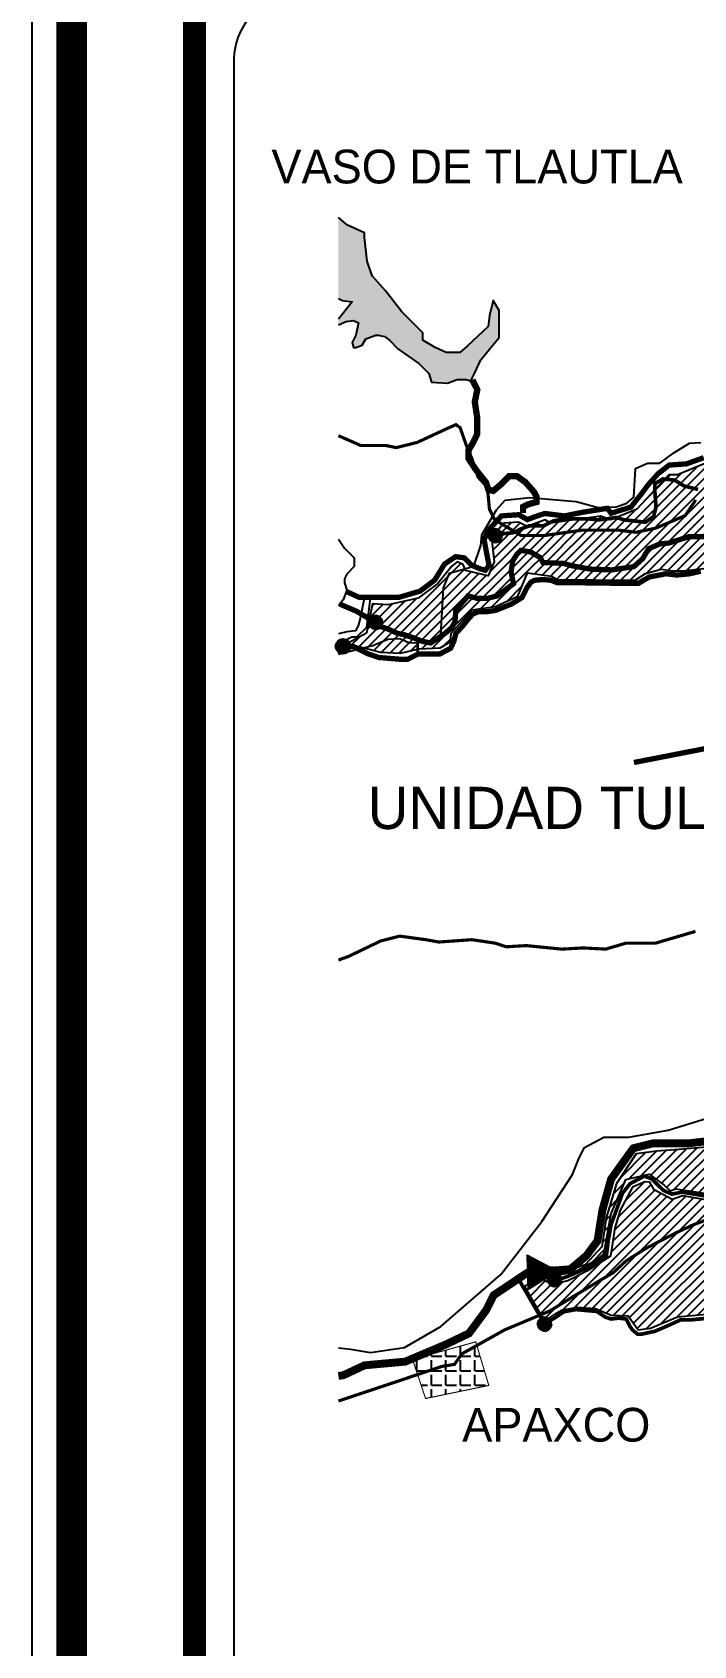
# Model space of a CAD drawing. Header units: millimetres. Extents: x 466933 to 471722, y 2222002 to 2227696.
# Drawn here: x 466933.2 to 467105.6, y 2222406.2 to 2222826.9 of the extents above; entities that cross this region are included whole.
import ezdxf

# ---------------------------------------------------------------- set-up
doc = ezdxf.new("R2010")
doc.units = ezdxf.units.MM
doc.header["$MEASUREMENT"] = 0
doc.layers.add('CROQUIS', color=7, linetype='Continuous')
doc.layers.add('ediplan', color=7, linetype='Continuous')
doc.linetypes.add('TRACKS', pattern='A,0.15,[130,ltypeshp.shx,S=0.25,R=0,X=0,Y=0],0.15', length=0.3)
pattern_1 = [(45, (467441.8328, 2222504.3395), (-1.21534, 1.21534), [])]

msp = doc.modelspace()

# ---------------------------------------------------------------- hatches: boundary and pattern name
at = {"layer": 'CROQUIS', "linetype": 'Continuous'}
h = msp.add_hatch(dxfattribs=at)
h.set_pattern_fill('ANSI31', color=252, scale=13.706025, style=0)
h.set_pattern_definition([(45, (467440.5273, 2222504.853), (-1.211453, 1.211453), [])])
h.paths.add_polyline_path([(467259.37, 2222665.49), (467249.73, 2222662.29), (467243.77, 2222658.62), (467246.98, 2222649.91), (467247.9, 2222646.71), (467256.61, 2222643.96), (467263.03, 2222645.33), (467266.7, 2222649.46), (467268.08, 2222656.33), (467266.24, 2222662.29), (467261.2, 2222665.49)], flags=16)
h.paths.add_polyline_path([(467256.05, 2222606.94), (467259.88, 2222609.87), (467263.26, 2222609.65), (467270.93, 2222607.85), (467278.14, 2222608.07), (467279.99, 2222620.33), (467282.25, 2222621), (467289.23, 2222620.78), (467292.16, 2222622.13), (467295.32, 2222621.45), (467295.09, 2222640.37), (467295.32, 2222645.54), (467297.8, 2222652.3), (467300.73, 2222652.75), (467306.14, 2222650.27), (467309.97, 2222652.07), (467313.16, 2222656.96), (467314.96, 2222664.16), (467316.31, 2222671.37), (467312.03, 2222685.1), (467307.53, 2222693.21), (467323.53, 2222692.08), (467330.29, 2222684.88), (467345.61, 2222672.27), (467347.19, 2222674.3), (467347.19, 2222677.22), (467348.77, 2222680.6), (467346.96, 2222685.33), (467344.93, 2222688.26), (467341.55, 2222692.53), (467341.33, 2222696.94), (467341.33, 2222704.37), (467340.66, 2222710.45), (467338.63, 2222715.63), (467336.15, 2222719.01), (467336.6, 2222722.84), (467338.63, 2222730.72), (467370.4, 2222767.87), (467372.47, 2222772.05), (467372.24, 2222780.83), (467370.21, 2222782.41), (467349.93, 2222781.28), (467341.37, 2222788.71), (467332.8, 2222787.36), (467326.49, 2222787.36), (467319.51, 2222785.79), (467311.62, 2222786.24), (467308.24, 2222784.43), (467316.13, 2222776.55), (467314.78, 2222764.85), (467300.58, 2222747.06), (467293.51, 2222748.32), (467293.28, 2222749.9), (467283.14, 2222749.22), (467274.35, 2222746.97), (467272.32, 2222747.87), (467266.69, 2222746.52), (467253.62, 2222746.29), (467247.76, 2222743.37), (467244.83, 2222731.88), (467241.45, 2222726.25), (467237.26, 2222727.73), (467235.68, 2222728.63), (467229.82, 2222728.4), (467221.49, 2222728.18), (467218.56, 2222730.43), (467218.78, 2222733.58), (467218.56, 2222736.29), (467217.66, 2222737.64), (467214.28, 2222738.31), (467208.87, 2222735.61), (467202.56, 2222732.01), (467198.73, 2222728.86), (467196.47, 2222729.08), (467192.87, 2222726.6), (467185.2, 2222730.66), (467183.18, 2222730.21), (467182.73, 2222729.31), (467178.22, 2222725.03), (467175.96, 2222723.45), (467173.94, 2222722.78), (467173.49, 2222720.3), (467169.2, 2222720.07), (467166.73, 2222721.65), (467164.92, 2222723.45), (467164.25, 2222724.13), (467162.67, 2222723.45), (467159.51, 2222720.75), (467156.36, 2222714.44), (467151.42, 2222716.67), (467153.45, 2222720.72), (467152.32, 2222721.62), (467148.04, 2222720.95), (467138.35, 2222718.92), (467131.82, 2222720.5), (467126.41, 2222720.5), (467124.38, 2222722.07), (467117.39, 2222718.7), (467115.14, 2222717.12), (467101.39, 2222711.49), (467099.14, 2222711.49), (467090.8, 2222702.49), (467084.04, 2222699.78), (467081.34, 2222700.68), (467068.27, 2222698.88), (467066.92, 2222699.78), (467062.18, 2222697.98), (467059.93, 2222699.11), (467056.1, 2222698.88), (467052.94, 2222695.06), (467053.62, 2222688.75), (467052.04, 2222685.15), (467046.18, 2222686.5), (467045.51, 2222688.08), (467043.93, 2222688.75), (467042.58, 2222687.63), (467038.97, 2222683.12), (467033.79, 2222679.29), (467025.99, 2222677.62), (467021.93, 2222677.85), (467020.36, 2222670.19), (467015.4, 2222667.49), (467023.96, 2222665.24), (467029.15, 2222665.01), (467034.1, 2222666.14), (467039.51, 2222666.36), (467042.22, 2222667.94), (467042.44, 2222670.19), (467047.85, 2222676.27), (467053.94, 2222677.17), (467059.79, 2222679.87), (467062.27, 2222685.95), (467068.58, 2222685.05), (467069.94, 2222684.15), (467090.38, 2222683.98), (467093.09, 2222685.78), (467097.15, 2222686.9), (467100.07, 2222686.45), (467102.78, 2222686.45), (467116.98, 2222688.03), (467121.26, 2222686.45), (467130.5, 2222672.72), (467139.74, 2222655.61), (467146.5, 2222652.45), (467157.54, 2222649.98), (467161.24, 2222640.58), (467160.34, 2222635.4), (467160.12, 2222628.87), (467163.27, 2222608.83), (467166.6, 2222606.75), (467210.65, 2222651.23), (467213.2, 2222648.99), (467214.78, 2222646.83), (467218.26, 2222642.92), (467220.66, 2222640.79), (467221.86, 2222637.73), (467224.08, 2222634.8), (467227.22, 2222630.32), (467231.26, 2222622.25), (467236.19, 2222617.92), (467242.47, 2222610.96), (467243.88, 2222609.45), (467248.68, 2222605.76), (467250.9, 2222603.29), (467252.62, 2222601.72)])
msp.add_hatch(color=130, dxfattribs=at).paths.add_polyline_path([(467018.23, 2222751.1), (467017.59, 2222747.88), (467016.62, 2222745.95), (467016.95, 2222744.66), (467017.59, 2222744.66), (467019.2, 2222745.31), (467020.17, 2222746.92), (467022.75, 2222747.88), (467023.39, 2222747.88), (467025, 2222747.56), (467026.29, 2222746.6), (467028.54, 2222744.34), (467034.02, 2222740.48), (467036.6, 2222737.9), (467037.24, 2222735.65), (467041.43, 2222735.33), (467044.01, 2222736.3), (467046.26, 2222736.3), (467047.55, 2222735.97), (467048.52, 2222737.9), (467050.13, 2222741.45), (467052.71, 2222744.66), (467054.96, 2222747.24), (467054.96, 2222751.75), (467054.96, 2222754.32), (467053.35, 2222756.9), (467052.38, 2222753.03), (467052.06, 2222750.14), (467046.59, 2222744.99), (467044.65, 2222743.38), (467042.72, 2222743.38), (467041.11, 2222743.38), (467038.21, 2222744.66), (467034.99, 2222746.6), (467034.99, 2222748.53), (467029.51, 2222754), (467025.32, 2222759.47), (467021.78, 2222763.33), (467020.49, 2222767.2), (467019.85, 2222773.31), (467019.85, 2222774.6), (467015.34, 2222776.53), (467013.02, 2222778.55), (467013.02, 2222757.41), (467014.05, 2222756.9), (467016.62, 2222756.57), (467013.02, 2222752.07), (467013.02, 2222750.57), (467015.01, 2222751.42), (467016.95, 2222751.75)])
h = msp.add_hatch(dxfattribs=at)
h.set_pattern_fill('ANSI31', scale=1.375, style=0)
h.set_pattern_definition([(45, (467481.56253, 2222533.25476), (-0.12153398, 0.12153398), [])])
edge = h.paths.add_edge_path()
edge.add_arc((467053.91, 2222695.67), 1.92, 0, 360)
h = msp.add_hatch(dxfattribs=at)
h.set_pattern_fill('ANSI31', scale=1.375, style=0)
h.set_pattern_definition([(45, (467450.42357, 2222510.6326), (-0.12153398, 0.12153398), [])])
edge = h.paths.add_edge_path()
edge.add_arc((467022.77, 2222673.05), 1.92, 0, 360)
h = msp.add_hatch(dxfattribs=at)
h.set_pattern_fill('ANSI31', scale=1.375, style=0)
h.set_pattern_definition([(45, (467441.83275, 2222504.33947), (-0.12153398, 0.12153398), [])])
edge = h.paths.add_edge_path()
edge.add_arc((467014.18, 2222666.76), 1.92, 0, 360)
h = msp.add_hatch(dxfattribs=at)
h.set_pattern_fill('ANSI31', color=91, scale=13.75, style=0)
h.set_pattern_definition(pattern_1)
h.paths.add_polyline_path([(467068.85, 2222502.52), (467074.79, 2222503.8), (467080.41, 2222506.85), (467082.18, 2222508.3), (467084.11, 2222518.89), (467087.96, 2222527.71), (467094.06, 2222529.15), (467097.91, 2222526.27), (467099.52, 2222524.82), (467100.97, 2222525.3), (467114.77, 2222523.22), (467126.66, 2222515.2), (467129.71, 2222511.67), (467140.15, 2222511.18), (467145.55, 2222509.04), (467157.91, 2222500.21), (467169.8, 2222496.2), (467173.81, 2222492.35), (467180.72, 2222493.15), (467186.98, 2222489.63), (467192.6, 2222488.18), (467206.64, 2222497.07), (467205.32, 2222498.97), (467206.92, 2222500.74), (467208.37, 2222504.43), (467208.21, 2222506.67), (467205.16, 2222509.24), (467204.19, 2222513.25), (467203.87, 2222519.99), (467201.78, 2222524.8), (467197.77, 2222526.09), (467195.36, 2222526.73), (467190.22, 2222524.32), (467183.64, 2222522.88), (467178.02, 2222522.56), (467175.61, 2222523.84), (467175.13, 2222528.01), (467173.52, 2222531.54), (467164.21, 2222538.44), (467161.64, 2222543.41), (467159.23, 2222545.98), (467152.89, 2222547.14), (467149.68, 2222550.99), (467145.82, 2222553.07), (467143.9, 2222553.07), (467139.56, 2222550.18), (467134.9, 2222549.22), (467131.53, 2222549.38), (467129.6, 2222548.9), (467126.71, 2222546.01), (467123.66, 2222544.57), (467118.2, 2222540.08), (467110.01, 2222536.23), (467101.83, 2222535.58), (467096.04, 2222535.1), (467090.59, 2222534.46), (467085.54, 2222526.71), (467082.81, 2222517.73), (467081.69, 2222510.19), (467077.35, 2222505.53)])
h = msp.add_hatch(dxfattribs=at)
h.set_pattern_fill('ANSI31', color=91, scale=13.75, style=0)
h.set_pattern_definition(pattern_1)
h.paths.add_polyline_path([(467061.51, 2222499.88), (467066.74, 2222490.78), (467069.63, 2222492.71), (467071.24, 2222493.67), (467075.25, 2222494.47), (467080.07, 2222494.15), (467084.08, 2222492.39), (467088.58, 2222492.23), (467091.15, 2222488.54), (467094.36, 2222489.02), (467101.42, 2222491.91), (467109.93, 2222492.71), (467111.7, 2222486.77), (467112.18, 2222485.17), (467122.94, 2222487.41), (467126.63, 2222487.57), (467129.46, 2222485.9), (467134.76, 2222485.9), (467139.57, 2222487.18), (467153.06, 2222487.35), (467156.6, 2222486.06), (467159.97, 2222480.61), (467159.97, 2222474.19), (467159.16, 2222470.66), (467159.65, 2222469.54), (467164.94, 2222469.38), (467191.49, 2222486.67), (467187.64, 2222487.47), (467184.43, 2222488.44), (467182.02, 2222490.68), (467180.41, 2222491.32), (467177.36, 2222491.16), (467172.71, 2222490.36), (467170.3, 2222492.93), (467168.21, 2222494.85), (467156.65, 2222498.54), (467143.87, 2222507.9), (467140.34, 2222509.18), (467133.75, 2222509.18), (467128.45, 2222509.82), (467126.21, 2222513.83), (467114.16, 2222521.53), (467102.76, 2222523.46), (467100.03, 2222522.49), (467095.3, 2222525.08), (467094.18, 2222527.01), (467092.89, 2222527.17), (467089.68, 2222525.73), (467086.47, 2222519.79), (467085.03, 2222515.14), (467083.9, 2222507.76), (467077.96, 2222503.91), (467072.82, 2222501.34), (467069.13, 2222500.54), (467067.04, 2222501.18), (467065.92, 2222502.46), (467065.27, 2222502.62)])
h.paths.add_polyline_path([(467113.6, 2222512.1), (467120.48, 2222512.1), (467120.48, 2222491.48), (467113.6, 2222491.48)], flags=24)
h = msp.add_hatch(dxfattribs=at)
h.set_pattern_fill('ANSI31', color=250, scale=0.1375, style=0)
h.set_pattern_definition([(45, (467441.832754, 2222504.339468), (-0.0121533978, 0.0121533978), [])])
h.paths.add_polyline_path([(467069.97, 2222503.83), (467062.2, 2222507.94), (467062.52, 2222499.15)])
h = msp.add_hatch(dxfattribs=at)
h.set_pattern_fill('ANSI31', scale=1.375, style=0)
h.set_pattern_definition([(45, (467497.0134, 2222339.2421), (-0.12153398, 0.12153398), [])])
edge = h.paths.add_edge_path()
edge.add_arc((467069.36, 2222501.66), 1.92, 0, 360)
h = msp.add_hatch(dxfattribs=at)
h.set_pattern_fill('ANSI31', scale=1.375, style=0)
h.set_pattern_definition([(45, (467494.43623, 2222327.65711), (-0.12153398, 0.12153398), [])])
edge = h.paths.add_edge_path()
edge.add_arc((467066.78, 2222490.07), 1.92, 0, 360)
h = msp.add_hatch(dxfattribs=at)
h.set_pattern_fill('ANGLE', scale=13.75, style=0)
h.set_pattern_definition([(0, (467441.8328, 2222504.3395), (0, 3.78125), [2.75, -1.03125]), (90, (467441.8328, 2222504.3395), (-3.78125, 2e-16), [2.75, -1.03125])])
h.paths.add_polyline_path([(467032.33, 2222480.87), (467048.81, 2222485.41), (467052.22, 2222474.05), (467035.74, 2222470.65)])

# ---------------------------------------------------------------- linework, layer by layer
at = {"layer": 'CROQUIS', "const_width": 6}
msp.add_lwpolyline([(466975.54, 2222847.75), (467780.59, 2222847.75), (467780.59, 2222043.74), (466975.54, 2222043.74)], close=True, dxfattribs=at)
at = {"layer": 'CROQUIS'}
msp.add_lwpolyline([(467003.92, 2222837.43), (467752.21, 2222837.43, -0.414214), (467770.27, 2222819.37), (467770.27, 2222072.12, -0.414214), (467752.21, 2222054.06), (467003.92, 2222054.06, -0.414214), (466985.86, 2222072.12), (466985.86, 2222819.37, -0.414214)], format="xyb", close=True, dxfattribs=at)
at = {"layer": 'CROQUIS', "color": 4, "linetype": 'Continuous'}
for points in [[(467013.02, 2222750.57), (467015.01, 2222751.42), (467016.95, 2222751.75), (467018.23, 2222751.1), (467017.59, 2222747.88), (467016.62, 2222745.95), (467016.95, 2222744.66), (467017.59, 2222744.66), (467019.2, 2222745.31), (467020.17, 2222746.92), (467022.75, 2222747.88), (467023.39, 2222747.88), (467025, 2222747.56), (467026.29, 2222746.6), (467028.54, 2222744.34), (467034.02, 2222740.48), (467036.6, 2222737.9), (467037.24, 2222735.65), (467041.43, 2222735.33), (467044.01, 2222736.3), (467046.26, 2222736.3), (467047.55, 2222735.97), (467048.52, 2222737.9), (467050.13, 2222741.45), (467052.71, 2222744.66), (467054.96, 2222747.24), (467054.96, 2222751.75), (467054.96, 2222754.32), (467053.35, 2222756.9), (467052.38, 2222753.03), (467052.06, 2222750.14), (467046.59, 2222744.99), (467044.65, 2222743.38), (467042.72, 2222743.38), (467041.11, 2222743.38), (467038.21, 2222744.66), (467034.99, 2222746.6), (467034.99, 2222748.53), (467029.51, 2222754), (467025.32, 2222759.47), (467021.78, 2222763.33), (467020.49, 2222767.2), (467019.85, 2222773.31), (467019.85, 2222774.6), (467015.34, 2222776.53), (467013.02, 2222778.55)], [(467013.02, 2222757.41), (467014.05, 2222756.9), (467016.62, 2222756.57), (467013.02, 2222752.07)], [(467013.02, 2222694.7), (467014.58, 2222692.36), (467017.16, 2222689.79), (467017.16, 2222687.54), (467015.23, 2222685.6), (467014.58, 2222684.32), (467014.58, 2222683.35), (467015.23, 2222681.42), (467014.26, 2222678.84), (467013.02, 2222677.36)], [(467013.02, 2222667.62), (467013.94, 2222667.93), (467016.52, 2222669.22), (467017.81, 2222669.22), (467020.39, 2222671.79), (467021.35, 2222679.19), (467019.74, 2222679.19), (467018.78, 2222674.37), (467018.13, 2222672.11), (467017.49, 2222670.83), (467015.23, 2222670.5), (467013.02, 2222670.01)]]:
    msp.add_lwpolyline(points, dxfattribs=at)
for points, const_width in [([(467047.92, 2222736.26), (467049.21, 2222733.69), (467048.56, 2222730.47), (467049.21, 2222726.28), (467049.21, 2222724.35), (467049.21, 2222722.1), (467047.92, 2222719.52), (467046.95, 2222717.91), (467046.95, 2222715.66), (467048.88, 2222712.76), (467051.46, 2222709.54), (467052.11, 2222707.61), (467053.39, 2222707.29), (467055.65, 2222709.22), (467057.58, 2222711.15), (467059.52, 2222711.15), (467061.77, 2222709.54), (467064.03, 2222706.97), (467064.67, 2222705.68), (467064.67, 2222704.39), (467062.42, 2222703.75), (467061.13, 2222703.11), (467061.13, 2222701.5)], 1.65), ([(467014.91, 2222681.13), (467018.45, 2222679.52), (467020.07, 2222679.52), (467023.61, 2222679.52), (467028.76, 2222679.52), (467034.24, 2222681.13), (467038.11, 2222684.02), (467040.68, 2222688.21), (467043.58, 2222690.14), (467045.84, 2222689.82), (467047.77, 2222687.89), (467050.03, 2222686.92), (467051.32, 2222686.6), (467052.28, 2222687.89), (467051.64, 2222691.1), (467050.99, 2222694.64), (467052.28, 2222697.22), (467055.5, 2222700.76), (467060.01, 2222701.08), (467062.27, 2222699.8), (467064.85, 2222700.76), (467066.78, 2222701.4), (467071.93, 2222700.76), (467076.77, 2222701.73), (467083.12, 2222702.74), (467084.08, 2222701.45), (467089.24, 2222703.06), (467091.81, 2222706.28), (467093.75, 2222708.85), (467096.32, 2222711.75), (467099.22, 2222714.01), (467103.73, 2222714.33), (467108.24, 2222715.94)], 1.38), ([(467013.02, 2222476.52), (467014.32, 2222476.72), (467019.8, 2222479.29), (467030.43, 2222480.26), (467041.06, 2222484.76), (467047.04, 2222487.61), (467051.56, 2222493.72), (467053.49, 2222497.58), (467058.32, 2222500.8), (467062.19, 2222503.38), (467064.76, 2222504.34), (467069.27, 2222504.02), (467073.46, 2222504.34), (467077.65, 2222507.88), (467080.55, 2222511.75), (467081.84, 2222519.79), (467084.09, 2222527.84), (467087.32, 2222532.35), (467089.89, 2222535.89), (467095.05, 2222537.18), (467104.39, 2222537.18), (467109.87, 2222537.82)], 2.06)]:
    msp.add_lwpolyline(points, dxfattribs=dict(at, const_width=const_width))
at = {"layer": 'CROQUIS', "linetype": 'Continuous'}
for points, const_width in [([(467013.02, 2222721.67), (467018.83, 2222719.12), (467025.38, 2222719.12), (467028.11, 2222718.57), (467033.57, 2222719.93), (467041.21, 2222723.48), (467043.66, 2222724.57), (467044.75, 2222723.75), (467046.66, 2222718.3), (467047.76, 2222715.84), (467049.39, 2222710.94), (467051.85, 2222708.21), (467052.39, 2222702.49), (467053.76, 2222699.76), (467060.58, 2222695.67), (467066.86, 2222695.67), (467076.41, 2222697.03), (467086.23, 2222697.03), (467090.59, 2222696.49), (467095.78, 2222697.58), (467103.42, 2222700.85), (467106.15, 2222704.94)], 0.825), ([(467033.65, 2222664.92), (467033.65, 2222668.48)], 0.688), ([(467013.02, 2222584.95), (467015.76, 2222585.96), (467024.08, 2222589.96), (467029.01, 2222591.2), (467035.79, 2222590.27), (467039.18, 2222589.66), (467047.81, 2222590.27), (467053.98, 2222589.35), (467056.75, 2222588.42), (467061.99, 2222588.73), (467071.24, 2222587.81), (467076.79, 2222588.12), (467082.65, 2222587.81), (467087.89, 2222589.35), (467095.6, 2222589.35), (467106.08, 2222592.43)], 0.825), ([(467113.11, 2222518.8), (467105.2, 2222515.8), (467101.1, 2222513.89), (467093.19, 2222509.8), (467088.01, 2222506.53), (467084.73, 2222503.53), (467075.18, 2222497.81), (467068.09, 2222493.45), (467056.35, 2222488.54), (467045.17, 2222482.27), (467043.26, 2222479.54), (467039.98, 2222479), (467025.56, 2222474.18), (467013.28, 2222470.09), (467013.02, 2222469.99)], 0.825)]:
    msp.add_lwpolyline(points, dxfattribs=dict(at, const_width=const_width))
at = {"layer": 'CROQUIS', "linetype": 'TRACKS'}
msp.add_lwpolyline([(467013.02, 2222664.68), (467022.01, 2222667.01), (467025.87, 2222668.6), (467029.04, 2222668.83), (467031.54, 2222667.69), (467037.66, 2222667.92), (467039.7, 2222669.73), (467040.38, 2222681.97), (467041.97, 2222685.82), (467048.32, 2222687.63), (467050.13, 2222693.07), (467050.36, 2222695.79), (467054.22, 2222702.36), (467056.48, 2222704.85), (467062.83, 2222705.53), (467075.01, 2222704.53), (467080.68, 2222702.95), (467085.45, 2222703.17), (467088.17, 2222704.08), (467089.98, 2222705.67), (467090.44, 2222713.14), (467093.61, 2222714.5), (467096.79, 2222714.5), (467100.41, 2222717.22), (467104.5, 2222719.72), (467107.45, 2222719.94)], dxfattribs=at)
at = {"layer": 'CROQUIS', "color": 252, "linetype": 'Continuous'}
msp.add_lwpolyline([(467115.14, 2222717.12), (467101.39, 2222711.49), (467099.14, 2222711.49), (467090.8, 2222702.49), (467084.04, 2222699.78), (467081.34, 2222700.68), (467068.27, 2222698.88), (467066.92, 2222699.78), (467062.18, 2222697.98), (467059.93, 2222699.11), (467056.1, 2222698.88), (467052.94, 2222695.06), (467053.62, 2222688.75), (467052.04, 2222685.15), (467046.18, 2222686.5), (467045.51, 2222688.08), (467043.93, 2222688.75), (467042.58, 2222687.63), (467038.97, 2222683.12), (467033.79, 2222679.29), (467025.99, 2222677.62), (467021.93, 2222677.85), (467020.36, 2222670.19), (467015.4, 2222667.49), (467023.96, 2222665.24), (467029.15, 2222665.01), (467034.1, 2222666.14), (467039.51, 2222666.36), (467042.22, 2222667.94), (467042.44, 2222670.19), (467047.85, 2222676.27), (467053.94, 2222677.17), (467059.79, 2222679.87), (467062.27, 2222685.95), (467068.58, 2222685.05), (467069.94, 2222684.15), (467090.38, 2222683.98), (467093.09, 2222685.78), (467097.15, 2222686.9), (467100.07, 2222686.45), (467102.78, 2222686.45), (467116.98, 2222688.03)], dxfattribs=at)
at = {"layer": 'CROQUIS', "color": 5, "linetype": 'Continuous'}
for points, const_width in [([(467052.18, 2222695.16), (467055.53, 2222696.07), (467058.58, 2222696.38), (467060.41, 2222697.29), (467062.85, 2222698.21), (467064.99, 2222698.21), (467066.51, 2222698.21), (467068.95, 2222699.43), (467070.48, 2222699.73), (467072.92, 2222700.03), (467075.97, 2222700.03), (467077.8, 2222700.03), (467080.85, 2222699.73), (467083.29, 2222700.03), (467085.43, 2222700.34), (467087.56, 2222699.73), (467093.05, 2222699.12), (467095.19, 2222700.64), (467095.8, 2222703.08), (467095.49, 2222707.35), (467095.49, 2222709.18), (467097.63, 2222710.4), (467100.68, 2222710.09), (467103.12, 2222708.57), (467106.78, 2222707.65)], 0.963), ([(467013.3, 2222677.8), (467017.75, 2222675.89), (467020.29, 2222674.41), (467023.05, 2222672.29), (467026.02, 2222671.23), (467028.35, 2222670.17), (467030.26, 2222669.75), (467032.8, 2222668.9), (467034.92, 2222668.05), (467037.04, 2222667.63), (467038.31, 2222668.48), (467040.86, 2222670.17), (467042.55, 2222671.65), (467043.4, 2222673.14), (467043.61, 2222676.1), (467046.79, 2222679.91), (467049.12, 2222679.28), (467051.88, 2222679.28), (467054.42, 2222679.91), (467058.66, 2222683.09), (467058.03, 2222686.06), (467058.45, 2222689.02), (467059.51, 2222690.72), (467060.57, 2222691.78), (467063.12, 2222691.35), (467065.66, 2222689.87), (467066.3, 2222688.6), (467071.59, 2222688.39), (467073.93, 2222687.75), (467078.59, 2222686.9), (467084.31, 2222686.69), (467090.04, 2222687.54), (467092.37, 2222689.66), (467093.85, 2222692.2), (467096.82, 2222693.47), (467099.15, 2222693.68), (467104.45, 2222695.38), (467116.32, 2222695.16)], 1.38), ([(467013.02, 2222666.64), (467013.77, 2222666.64), (467017.04, 2222666.64), (467020.78, 2222664.78), (467023.58, 2222663.84), (467029.19, 2222663.38), (467031.06, 2222663.38), (467033.86, 2222664.78), (467036.2, 2222664.78), (467038.06, 2222664.78), (467039.47, 2222664.78), (467042.27, 2222666.26), (467043.11, 2222668.1), (467043.61, 2222670.11), (467045.45, 2222672.12), (467046.79, 2222673.79), (467047.96, 2222675.13), (467049.47, 2222675.8), (467051.82, 2222675.8), (467054, 2222676.13), (467058.19, 2222677.81), (467060.87, 2222679.48), (467062.21, 2222682.16), (467063.21, 2222683.5), (467064.22, 2222684), (467066.4, 2222684.17), (467068.41, 2222684), (467070.08, 2222683.33), (467075.61, 2222683.33), (467087.85, 2222683.17), (467091.2, 2222683.17), (467094.05, 2222684.84), (467098.4, 2222685.68), (467101.25, 2222685.34), (467104.6, 2222685.68), (467107.45, 2222686.35)], 1.38), ([(467066.81, 2222503.21), (467068.29, 2222501.73), (467070.52, 2222501.73), (467072.74, 2222502.47), (467076.69, 2222504.2), (467079.41, 2222505.43), (467082.87, 2222507.9), (467083.36, 2222511.85), (467084.1, 2222516.05), (467085.83, 2222520.73), (467087.07, 2222524.19), (467089.04, 2222526.66), (467092.75, 2222528.63), (467094.72, 2222527.89), (467097.69, 2222524.93), (467099.91, 2222523.94), (467102.63, 2222524.44), (467110.28, 2222523.2)], 0.963), ([(467066.76, 2222490.1), (467069.58, 2222491.79), (467071.81, 2222493.27), (467074.96, 2222493.84), (467080.4, 2222493.34), (467082.62, 2222491.86), (467084.1, 2222491.37), (467086.08, 2222491.61), (467088.05, 2222491.37), (467089.04, 2222489.39), (467089.78, 2222488.41), (467091.02, 2222487.42), (467092.01, 2222487.42), (467095.46, 2222488.16), (467098.92, 2222489.64), (467102.13, 2222491.12), (467104.6, 2222491.12), (467109.54, 2222491.61)], 0.963)]:
    msp.add_lwpolyline(points, dxfattribs=dict(at, const_width=const_width))
at = {"layer": 'CROQUIS', "color": 7, "linetype": 'Continuous', "const_width": 1.38}
msp.add_lwpolyline([(467186.4, 2222655.26), (467090.04, 2222636.47)], dxfattribs=at)
at = {"layer": 'CROQUIS', "linetype": 'TRACKS', "ltscale": 5}
msp.add_lwpolyline([(467013.02, 2222483.89), (467016.16, 2222483.51), (467021.38, 2222482.6), (467030.22, 2222483.96), (467039.75, 2222489.4), (467055.39, 2222503), (467066.05, 2222516.82), (467073.99, 2222529.05), (467075.81, 2222533.36), (467077.17, 2222536.08), (467082.16, 2222538.8), (467088.73, 2222538.8), (467098.94, 2222540.61), (467111.37, 2222544.44)], dxfattribs=at)
at = {"layer": 'CROQUIS', "color": 91, "linetype": 'Continuous'}
for points in [[(467110.01, 2222536.23), (467101.83, 2222535.58), (467096.04, 2222535.1), (467090.59, 2222534.46), (467085.54, 2222526.71), (467082.81, 2222517.73), (467081.69, 2222510.19), (467077.35, 2222505.53), (467068.85, 2222502.52), (467074.79, 2222503.8), (467080.41, 2222506.85), (467082.18, 2222508.3), (467084.11, 2222518.89), (467087.96, 2222527.71), (467094.06, 2222529.15), (467097.91, 2222526.27), (467099.52, 2222524.82), (467100.97, 2222525.3), (467114.77, 2222523.22)], [(467114.16, 2222521.53), (467102.76, 2222523.46), (467100.03, 2222522.49), (467095.3, 2222525.08), (467094.18, 2222527.01), (467092.89, 2222527.17), (467089.68, 2222525.73), (467086.47, 2222519.79), (467085.03, 2222515.14), (467083.9, 2222507.76), (467077.96, 2222503.91), (467072.82, 2222501.34), (467069.13, 2222500.54), (467067.04, 2222501.18), (467065.92, 2222502.46), (467065.27, 2222502.62), (467061.51, 2222499.88), (467066.74, 2222490.78), (467069.63, 2222492.71), (467071.24, 2222493.67), (467075.25, 2222494.47), (467080.07, 2222494.15), (467084.08, 2222492.39), (467088.58, 2222492.23), (467091.15, 2222488.54), (467094.36, 2222489.02), (467101.42, 2222491.91), (467109.93, 2222492.71)]]:
    msp.add_lwpolyline(points, dxfattribs=at)
at = {"layer": 'CROQUIS', "color": 7, "linetype": 'Continuous'}
msp.add_lwpolyline([(467069.97, 2222503.83), (467062.2, 2222507.94), (467062.52, 2222499.15)], close=True, dxfattribs=at)
at = {"layer": 'CROQUIS', "color": 170, "linetype": 'Continuous', "const_width": 0.963, "flags": 128}
msp.add_lwpolyline([(467067, 2222489.68), (467060.36, 2222501.11)], dxfattribs=at)
at = {"layer": 'CROQUIS', "color": 7, "linetype": 'Continuous', "const_width": 0.275}
msp.add_lwpolyline([(467032.33, 2222480.87), (467048.81, 2222485.41), (467052.22, 2222474.05), (467035.74, 2222470.65)], close=True, dxfattribs=at)
at = {"layer": 'CROQUIS', "color": 7, "linetype": 'Continuous'}
msp.add_circle((467014.18, 2222666.76), 1.92, dxfattribs=at)
at = {"layer": 'ediplan'}
msp.add_lwpolyline([(466933.21, 2227695.88), (471721.69, 2227695.88), (471721.69, 2222002.41), (466933.21, 2222002.41)], close=True, dxfattribs=at)
at = {"layer": 'ediplan', "const_width": 8}
msp.add_lwpolyline([(466943.48, 2227685.62), (471711.42, 2227685.62), (471711.42, 2222012.67), (466943.48, 2222012.67)], close=True, dxfattribs=at)

# ---------------------------------------------------------------- texts
at = {"layer": 'CROQUIS', "color": 7, "linetype": 'Continuous'}
for s, height, p in [('VASO DE TLAUTLA', 8.8, (466995.54, 2222787.45)), ('UNIDAD TULA', 11, (467020.65, 2222619.13)), ('APAXCO', 8.8, (467045.28, 2222459.4))]:
    msp.add_text(s, height=height, dxfattribs=at).set_placement(p)

doc.saveas('drawing.dxf')
